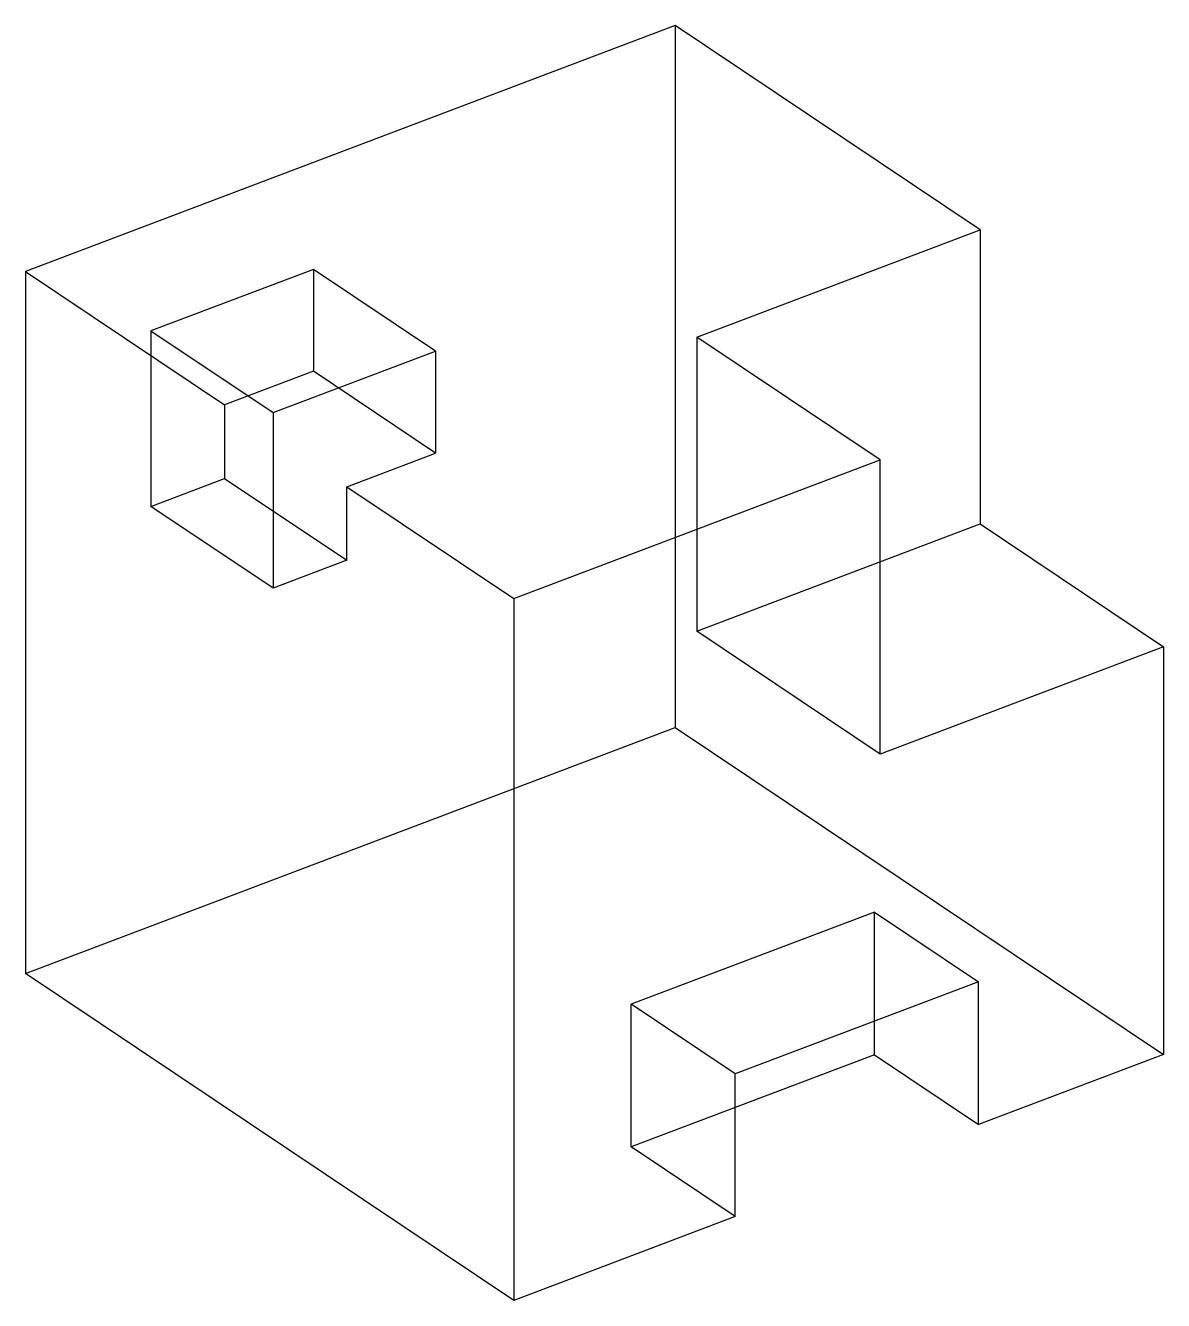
# Model space of a CAD drawing. Extents: x 0.74 to 2.15, y 0.06 to 1.63.
import ezdxf

# ---------------------------------------------------------------- set-up
doc = ezdxf.new("R2010")
doc.units = 0
doc.layers.get('0').update_dxf_attribs({"linetype": 'CONTINUOUS'})
doc.layers.add('1', color=7, linetype='CONTINUOUS')

msp = doc.modelspace()

# ---------------------------------------------------------------- linework, layer by layer
at = {"color": 7, "linetype": 'CONTINUOUS'}
for p, q in [((1.789262, 0.358156), (1.789262, 0.533744)), ((1.917248, 0.27242), (1.917248, 0.448009)), ((1.490119, 0.244831), (1.490119, 0.420419)), ((1.618092, 0.15909), (1.618092, 0.334679))]:
    msp.add_line(p, q, dxfattribs=at)
at = {"layer": '1', "color": 7, "linetype": 'CONTINUOUS'}
for p, q in [((1.544, 1.6251), (0.7448, 1.3224)), ((1.9193, 1.3737), (1.544, 1.6251)), ((1.544, 1.6251), (1.544, 0.7613)), ((1.5707, 1.2416), (1.9193, 1.3737)), ((1.9193, 1.3737), (1.9193, 1.0117)), ((0.7448, 1.3224), (0.9898, 1.1582)), ((0.7448, 1.3224), (0.7448, 0.4585)), ((1.099, 1.3249), (0.8992, 1.2492)), ((1.099, 1.3249), (1.099, 1.1996)), ((1.2493, 1.2243), (1.099, 1.3249)), ((0.8992, 1.2492), (0.8992, 1.0333)), ((0.8992, 1.2492), (1.0495, 1.1486)), ((1.5707, 1.2416), (1.5707, 0.8797)), ((1.7964, 1.0904), (1.5707, 1.2416)), ((1.0495, 1.1486), (1.2493, 1.2243)), ((1.2493, 1.2243), (1.2493, 1.0989)), ((1.099, 1.1996), (0.9898, 1.1582)), ((1.2493, 1.0989), (1.099, 1.1996)), ((0.9898, 1.1582), (0.9898, 1.0676)), ((1.0495, 1.1486), (1.0495, 0.9326)), ((1.14, 1.0575), (1.2493, 1.0989)), ((1.3457, 0.9197), (1.7964, 1.0904)), ((1.7964, 0.7285), (1.7964, 1.0904)), ((0.8992, 1.0333), (0.9898, 1.0676)), ((0.9898, 1.0676), (1.14, 0.9669)), ((1.14, 0.9669), (1.14, 1.0575)), ((1.14, 1.0575), (1.3457, 0.9197)), ((1.0495, 0.9326), (0.8992, 1.0333)), ((1.5707, 0.8797), (1.9193, 1.0117)), ((1.9193, 1.0117), (2.145, 0.8605)), ((1.14, 0.9669), (1.0495, 0.9326)), ((1.3457, 0.9197), (1.3457, 0.0559)), ((1.7964, 0.7285), (1.5707, 0.8797)), ((2.145, 0.8605), (1.7964, 0.7285)), ((2.145, 0.8605), (2.145, 0.3587)), ((0.7448, 0.4585), (1.544, 0.7613)), ((1.544, 0.7613), (2.145, 0.3587)), ((1.789262, 0.533744), (1.490119, 0.420419)), ((1.789262, 0.533744), (1.917248, 0.448009)), ((1.3457, 0.0559), (0.7448, 0.4585)), ((1.917248, 0.448009), (1.618092, 0.334679)), ((1.618092, 0.334679), (1.490119, 0.420419)), ((1.789262, 0.358156), (1.490119, 0.244831)), ((1.789262, 0.358156), (1.917248, 0.27242)), ((2.145, 0.3587), (1.917248, 0.27242)), ((1.618092, 0.15909), (1.490119, 0.244831)), ((1.618092, 0.15909), (1.3457, 0.0559))]:
    msp.add_line(p, q, dxfattribs=at)

doc.saveas('drawing.dxf')
